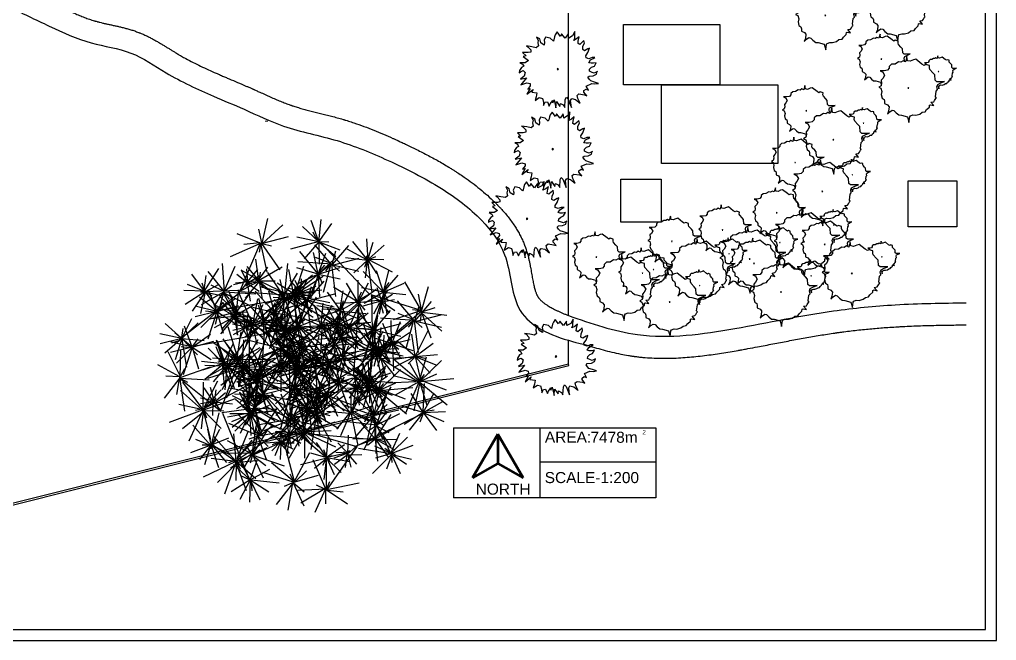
# Model space of a CAD drawing. Header units: millimetres. Extents: x 2699056 to 8562313, y 3604254 to 5198898.
# Drawn here: x 7670684 to 7759145, y 4928920 to 4985187 of the extents above; entities that cross this region are included whole.
import ezdxf

# ---------------------------------------------------------------- set-up
doc = ezdxf.new("R2010")
doc.units = ezdxf.units.MM
doc.header["$LTSCALE"] = 10
doc.header["$MEASUREMENT"] = 0
doc.linetypes.add('BANKLINE1', pattern=[5.5, 4, -1.5])
doc.layers.add('zelen', color=69, linetype='Continuous')
doc.styles.get("Standard").update_dxf_attribs({"font": 'arial.ttf'})

# ---------------------------------------------------------------- blocks, each defined once
blk = doc.blocks.new('*U16')
for points in [[(0, 1540.256), (-77.4954, 1428.4452), (-106.5784, 1341.501), (-135.636, 1217.295), (-155.0162, 1167.6126), (-280.9748, 1291.8186), (-474.7514, 1329.0804), (-532.892, 1204.8744), (-513.5118, 1105.5096), (-523.1892, 1006.1194), (-658.8506, 1093.089), (-707.2884, 1254.5568), (-842.9244, 1329.0804), (-775.1064, 1204.8744), (-794.4866, 1093.089), (-765.429, 968.8576), (-852.6272, 894.334), (-1036.701, 931.5958), (-1249.8832, 968.8576), (-1191.7426, 931.5958), (-1075.4614, 807.3898), (-1075.4614, 720.4456), (-1182.0398, 695.6044), (-1414.5768, 695.6044), (-1269.238, 558.9524), (-1385.5192, 534.1112), (-1172.3624, 372.6434), (-1307.9984, 285.6992), (-1521.1552, 285.6992), (-1414.5768, 223.5962), (-1366.139, 136.652), (-1453.3372, 86.9442), (-1540.5354, -37.2618), (-1550.2382, -124.206), (-1501.775, -86.9442), (-1385.5192, -37.2618), (-1307.9984, -111.7854), (-1346.7588, -260.8326), (-1501.775, -385.064), (-1249.8832, -335.3816), (-1482.3948, -621.0554), (-1230.503, -534.1112), (-1104.5444, -571.373), (-1094.8416, -658.3172), (-1201.42, -794.9692), (-1094.8416, -770.128), (-1230.503, -1006.1194), (-978.5858, -807.3898), (-1036.701, -919.1752), (-823.5442, -944.0164), (-852.6272, -1105.4842), (-901.065, -1254.5568), (-726.6686, -1142.746), (-600.71, -1180.0078), (-561.9496, -1316.6598), (-552.2722, -1465.707), (-484.4542, -1329.0804), (-397.2306, -1316.6598), (-319.7352, -1490.5482), (-280.9748, -1391.1834), (-174.3964, -1254.5568), (-174.3964, -1353.9216), (-125.9586, -1229.7156), (-48.4378, -1565.0718), (-29.0576, -1304.2392), (116.2812, -1502.9688), (135.6614, -1378.7628), (251.9172, -1440.8658), (310.0578, -1540.2306), (329.438, -1217.295), (377.8758, -1130.3254), (445.6938, -1204.8744), (494.157, -1341.501), (581.3552, -1540.2306), (552.2722, -1254.5568), (600.71, -1180.0078), (755.7516, -1217.295), (891.3876, -1329.0804), (939.8254, -1366.3422), (842.9498, -1180.0078), (813.8668, -1055.8018), (891.3876, -993.6988), (1114.2472, -1030.9606), (1211.1228, -1068.2224), (1094.867, -919.1752), (1094.867, -857.0722), (1182.0652, -794.9692), (1278.9408, -832.231), (1191.7426, -670.7378), (1414.6022, -571.373), (1540.5608, -583.7936), (1685.8996, -558.9524), (1521.1806, -509.27), (1375.8418, -459.5876), (1317.7012, -397.4846), (1259.5606, -310.515), (1308.0238, -260.8326), (1472.7174, -248.412), (1608.3788, -186.309), (1637.4364, -74.5236)], [(1647.1392, -74.5236), (1511.4778, -136.6266), (1433.9824, -111.7854), (1317.7012, -62.103), (1327.404, 24.8412), (1404.8994, 99.3648), (1521.1806, 149.0726), (1598.676, 285.6992), (1482.4202, 260.858), (1385.5192, 260.858), (1298.321, 285.6992), (1366.139, 397.4846), (1472.7174, 459.5876), (1540.5608, 496.8494), (1424.2796, 496.8494), (1298.321, 447.167), (1182.0652, 484.4288), (1172.3624, 571.3984), (1259.5606, 695.6044), (1327.404, 881.9134), (1259.5606, 857.0722), (1123.9246, 770.128), (1046.4038, 819.8104), (1056.1066, 956.437), (1114.2472, 1080.6684), (1094.867, 1192.4538), (1017.3462, 1117.9302), (920.4452, 1030.9606), (852.6272, 1068.2478), (862.33, 1167.6126), (901.0904, 1341.501), (794.512, 1254.5568), (678.2308, 1192.4538), (716.9912, 1291.8186), (726.6686, 1552.6766), (629.793, 1378.7628), (474.7768, 1291.8186), (455.3966, 1465.7324), (329.438, 1291.8186), (184.0992, 1465.7324), (135.6614, 1353.9216), (0, 1540.256)]]:
    blk.add_lwpolyline(points)
blk.add_lwpolyline([(9.7028, 49.6824), (0, 0), (48.4378, 12.4206), (58.1406, 37.2618)], close=True)
blk = doc.blocks.new('*U17')
for points in [[(0, 1540.256), (-77.4954, 1428.4452), (-106.5784, 1341.501), (-135.636, 1217.295), (-155.0162, 1167.6126), (-280.9748, 1291.8186), (-474.7514, 1329.0804), (-532.892, 1204.8744), (-513.5118, 1105.5096), (-523.1892, 1006.1194), (-658.8506, 1093.089), (-707.2884, 1254.5568), (-842.9244, 1329.0804), (-775.1064, 1204.8744), (-794.4866, 1093.089), (-765.429, 968.8576), (-852.6272, 894.334), (-1036.701, 931.5958), (-1249.8832, 968.8576), (-1191.7426, 931.5958), (-1075.4614, 807.3898), (-1075.4614, 720.4456), (-1182.0398, 695.6044), (-1414.5768, 695.6044), (-1269.238, 558.9524), (-1385.5192, 534.1112), (-1172.3624, 372.6434), (-1307.9984, 285.6992), (-1521.1552, 285.6992), (-1414.5768, 223.5962), (-1366.139, 136.652), (-1453.3372, 86.9442), (-1540.5354, -37.2618), (-1550.2382, -124.206), (-1501.775, -86.9442), (-1385.5192, -37.2618), (-1307.9984, -111.7854), (-1346.7588, -260.8326), (-1501.775, -385.064), (-1249.8832, -335.3816), (-1482.3948, -621.0554), (-1230.503, -534.1112), (-1104.5444, -571.373), (-1094.8416, -658.3172), (-1201.42, -794.9692), (-1094.8416, -770.128), (-1230.503, -1006.1194), (-978.5858, -807.3898), (-1036.701, -919.1752), (-823.5442, -944.0164), (-852.6272, -1105.4842), (-901.065, -1254.5568), (-726.6686, -1142.746), (-600.71, -1180.0078), (-561.9496, -1316.6598), (-552.2722, -1465.707), (-484.4542, -1329.0804), (-397.2306, -1316.6598), (-319.7352, -1490.5482), (-280.9748, -1391.1834), (-174.3964, -1254.5568), (-174.3964, -1353.9216), (-125.9586, -1229.7156), (-48.4378, -1565.0718), (-29.0576, -1304.2392), (116.2812, -1502.9688), (135.6614, -1378.7628), (251.9172, -1440.8658), (310.0578, -1540.2306), (329.438, -1217.295), (377.8758, -1130.3254), (445.6938, -1204.8744), (494.157, -1341.501), (581.3552, -1540.2306), (552.2722, -1254.5568), (600.71, -1180.0078), (755.7516, -1217.295), (891.3876, -1329.0804), (939.8254, -1366.3422), (842.9498, -1180.0078), (813.8668, -1055.8018), (891.3876, -993.6988), (1114.2472, -1030.9606), (1211.1228, -1068.2224), (1094.867, -919.1752), (1094.867, -857.0722), (1182.0652, -794.9692), (1278.9408, -832.231), (1191.7426, -670.7378), (1414.6022, -571.373), (1540.5608, -583.7936), (1685.8996, -558.9524), (1521.1806, -509.27), (1375.8418, -459.5876), (1317.7012, -397.4846), (1259.5606, -310.515), (1308.0238, -260.8326), (1472.7174, -248.412), (1608.3788, -186.309), (1637.4364, -74.5236)], [(1647.1392, -74.5236), (1511.4778, -136.6266), (1433.9824, -111.7854), (1317.7012, -62.103), (1327.404, 24.8412), (1404.8994, 99.3648), (1521.1806, 149.0726), (1598.676, 285.6992), (1482.4202, 260.858), (1385.5192, 260.858), (1298.321, 285.6992), (1366.139, 397.4846), (1472.7174, 459.5876), (1540.5608, 496.8494), (1424.2796, 496.8494), (1298.321, 447.167), (1182.0652, 484.4288), (1172.3624, 571.3984), (1259.5606, 695.6044), (1327.404, 881.9134), (1259.5606, 857.0722), (1123.9246, 770.128), (1046.4038, 819.8104), (1056.1066, 956.437), (1114.2472, 1080.6684), (1094.867, 1192.4538), (1017.3462, 1117.9302), (920.4452, 1030.9606), (852.6272, 1068.2478), (862.33, 1167.6126), (901.0904, 1341.501), (794.512, 1254.5568), (678.2308, 1192.4538), (716.9912, 1291.8186), (726.6686, 1552.6766), (629.793, 1378.7628), (474.7768, 1291.8186), (455.3966, 1465.7324), (329.438, 1291.8186), (184.0992, 1465.7324), (135.6614, 1353.9216), (0, 1540.256)]]:
    blk.add_lwpolyline(points)
blk.add_lwpolyline([(9.7028, 49.6824), (0, 0), (48.4378, 12.4206), (58.1406, 37.2618)], close=True)
blk = doc.blocks.new('*U23')
for points in [[(0, 1540.256), (-77.4954, 1428.4452), (-106.5784, 1341.501), (-135.636, 1217.295), (-155.0162, 1167.6126), (-280.9748, 1291.8186), (-474.7514, 1329.0804), (-532.892, 1204.8744), (-513.5118, 1105.5096), (-523.1892, 1006.1194), (-658.8506, 1093.089), (-707.2884, 1254.5568), (-842.9244, 1329.0804), (-775.1064, 1204.8744), (-794.4866, 1093.089), (-765.429, 968.8576), (-852.6272, 894.334), (-1036.701, 931.5958), (-1249.8832, 968.8576), (-1191.7426, 931.5958), (-1075.4614, 807.3898), (-1075.4614, 720.4456), (-1182.0398, 695.6044), (-1414.5768, 695.6044), (-1269.238, 558.9524), (-1385.5192, 534.1112), (-1172.3624, 372.6434), (-1307.9984, 285.6992), (-1521.1552, 285.6992), (-1414.5768, 223.5962), (-1366.139, 136.652), (-1453.3372, 86.9442), (-1540.5354, -37.2618), (-1550.2382, -124.206), (-1501.775, -86.9442), (-1385.5192, -37.2618), (-1307.9984, -111.7854), (-1346.7588, -260.8326), (-1501.775, -385.064), (-1249.8832, -335.3816), (-1482.3948, -621.0554), (-1230.503, -534.1112), (-1104.5444, -571.373), (-1094.8416, -658.3172), (-1201.42, -794.9692), (-1094.8416, -770.128), (-1230.503, -1006.1194), (-978.5858, -807.3898), (-1036.701, -919.1752), (-823.5442, -944.0164), (-852.6272, -1105.4842), (-901.065, -1254.5568), (-726.6686, -1142.746), (-600.71, -1180.0078), (-561.9496, -1316.6598), (-552.2722, -1465.707), (-484.4542, -1329.0804), (-397.2306, -1316.6598), (-319.7352, -1490.5482), (-280.9748, -1391.1834), (-174.3964, -1254.5568), (-174.3964, -1353.9216), (-125.9586, -1229.7156), (-48.4378, -1565.0718), (-29.0576, -1304.2392), (116.2812, -1502.9688), (135.6614, -1378.7628), (251.9172, -1440.8658), (310.0578, -1540.2306), (329.438, -1217.295), (377.8758, -1130.3254), (445.6938, -1204.8744), (494.157, -1341.501), (581.3552, -1540.2306), (552.2722, -1254.5568), (600.71, -1180.0078), (755.7516, -1217.295), (891.3876, -1329.0804), (939.8254, -1366.3422), (842.9498, -1180.0078), (813.8668, -1055.8018), (891.3876, -993.6988), (1114.2472, -1030.9606), (1211.1228, -1068.2224), (1094.867, -919.1752), (1094.867, -857.0722), (1182.0652, -794.9692), (1278.9408, -832.231), (1191.7426, -670.7378), (1414.6022, -571.373), (1540.5608, -583.7936), (1685.8996, -558.9524), (1521.1806, -509.27), (1375.8418, -459.5876), (1317.7012, -397.4846), (1259.5606, -310.515), (1308.0238, -260.8326), (1472.7174, -248.412), (1608.3788, -186.309), (1637.4364, -74.5236)], [(1647.1392, -74.5236), (1511.4778, -136.6266), (1433.9824, -111.7854), (1317.7012, -62.103), (1327.404, 24.8412), (1404.8994, 99.3648), (1521.1806, 149.0726), (1598.676, 285.6992), (1482.4202, 260.858), (1385.5192, 260.858), (1298.321, 285.6992), (1366.139, 397.4846), (1472.7174, 459.5876), (1540.5608, 496.8494), (1424.2796, 496.8494), (1298.321, 447.167), (1182.0652, 484.4288), (1172.3624, 571.3984), (1259.5606, 695.6044), (1327.404, 881.9134), (1259.5606, 857.0722), (1123.9246, 770.128), (1046.4038, 819.8104), (1056.1066, 956.437), (1114.2472, 1080.6684), (1094.867, 1192.4538), (1017.3462, 1117.9302), (920.4452, 1030.9606), (852.6272, 1068.2478), (862.33, 1167.6126), (901.0904, 1341.501), (794.512, 1254.5568), (678.2308, 1192.4538), (716.9912, 1291.8186), (726.6686, 1552.6766), (629.793, 1378.7628), (474.7768, 1291.8186), (455.3966, 1465.7324), (329.438, 1291.8186), (184.0992, 1465.7324), (135.6614, 1353.9216), (0, 1540.256)]]:
    blk.add_lwpolyline(points)
blk.add_lwpolyline([(9.7028, 49.6824), (0, 0), (48.4378, 12.4206), (58.1406, 37.2618)], close=True)
blk = doc.blocks.new('*U25')
for points in [[(0, 1540.256), (-77.4954, 1428.4452), (-106.5784, 1341.501), (-135.636, 1217.295), (-155.0162, 1167.6126), (-280.9748, 1291.8186), (-474.7514, 1329.0804), (-532.892, 1204.8744), (-513.5118, 1105.5096), (-523.1892, 1006.1194), (-658.8506, 1093.089), (-707.2884, 1254.5568), (-842.9244, 1329.0804), (-775.1064, 1204.8744), (-794.4866, 1093.089), (-765.429, 968.8576), (-852.6272, 894.334), (-1036.701, 931.5958), (-1249.8832, 968.8576), (-1191.7426, 931.5958), (-1075.4614, 807.3898), (-1075.4614, 720.4456), (-1182.0398, 695.6044), (-1414.5768, 695.6044), (-1269.238, 558.9524), (-1385.5192, 534.1112), (-1172.3624, 372.6434), (-1307.9984, 285.6992), (-1521.1552, 285.6992), (-1414.5768, 223.5962), (-1366.139, 136.652), (-1453.3372, 86.9442), (-1540.5354, -37.2618), (-1550.2382, -124.206), (-1501.775, -86.9442), (-1385.5192, -37.2618), (-1307.9984, -111.7854), (-1346.7588, -260.8326), (-1501.775, -385.064), (-1249.8832, -335.3816), (-1482.3948, -621.0554), (-1230.503, -534.1112), (-1104.5444, -571.373), (-1094.8416, -658.3172), (-1201.42, -794.9692), (-1094.8416, -770.128), (-1230.503, -1006.1194), (-978.5858, -807.3898), (-1036.701, -919.1752), (-823.5442, -944.0164), (-852.6272, -1105.4842), (-901.065, -1254.5568), (-726.6686, -1142.746), (-600.71, -1180.0078), (-561.9496, -1316.6598), (-552.2722, -1465.707), (-484.4542, -1329.0804), (-397.2306, -1316.6598), (-319.7352, -1490.5482), (-280.9748, -1391.1834), (-174.3964, -1254.5568), (-174.3964, -1353.9216), (-125.9586, -1229.7156), (-48.4378, -1565.0718), (-29.0576, -1304.2392), (116.2812, -1502.9688), (135.6614, -1378.7628), (251.9172, -1440.8658), (310.0578, -1540.2306), (329.438, -1217.295), (377.8758, -1130.3254), (445.6938, -1204.8744), (494.157, -1341.501), (581.3552, -1540.2306), (552.2722, -1254.5568), (600.71, -1180.0078), (755.7516, -1217.295), (891.3876, -1329.0804), (939.8254, -1366.3422), (842.9498, -1180.0078), (813.8668, -1055.8018), (891.3876, -993.6988), (1114.2472, -1030.9606), (1211.1228, -1068.2224), (1094.867, -919.1752), (1094.867, -857.0722), (1182.0652, -794.9692), (1278.9408, -832.231), (1191.7426, -670.7378), (1414.6022, -571.373), (1540.5608, -583.7936), (1685.8996, -558.9524), (1521.1806, -509.27), (1375.8418, -459.5876), (1317.7012, -397.4846), (1259.5606, -310.515), (1308.0238, -260.8326), (1472.7174, -248.412), (1608.3788, -186.309), (1637.4364, -74.5236)], [(1647.1392, -74.5236), (1511.4778, -136.6266), (1433.9824, -111.7854), (1317.7012, -62.103), (1327.404, 24.8412), (1404.8994, 99.3648), (1521.1806, 149.0726), (1598.676, 285.6992), (1482.4202, 260.858), (1385.5192, 260.858), (1298.321, 285.6992), (1366.139, 397.4846), (1472.7174, 459.5876), (1540.5608, 496.8494), (1424.2796, 496.8494), (1298.321, 447.167), (1182.0652, 484.4288), (1172.3624, 571.3984), (1259.5606, 695.6044), (1327.404, 881.9134), (1259.5606, 857.0722), (1123.9246, 770.128), (1046.4038, 819.8104), (1056.1066, 956.437), (1114.2472, 1080.6684), (1094.867, 1192.4538), (1017.3462, 1117.9302), (920.4452, 1030.9606), (852.6272, 1068.2478), (862.33, 1167.6126), (901.0904, 1341.501), (794.512, 1254.5568), (678.2308, 1192.4538), (716.9912, 1291.8186), (726.6686, 1552.6766), (629.793, 1378.7628), (474.7768, 1291.8186), (455.3966, 1465.7324), (329.438, 1291.8186), (184.0992, 1465.7324), (135.6614, 1353.9216), (0, 1540.256)]]:
    blk.add_lwpolyline(points)
blk.add_lwpolyline([(9.7028, 49.6824), (0, 0), (48.4378, 12.4206), (58.1406, 37.2618)], close=True)
blk = doc.blocks.new('z_96')
at = {"color": 86, "linetype": 'Continuous'}
for p, q in [((-279.8, 149.9), (-254.2, 304.5)), ((-277.5, 143.8), (-209, 319.2)), ((-2.3, 183.5), (-55.4, 292.1)), ((0.6, 181.7), (29.5, 299.6)), ((5.7, 184.9), (91.8, 284.8)), ((-282.5, 143.4), (-440.4, 263.7)), ((-279.3, 139.9), (-326.8, 270.9)), ((-276.5, 141.1), (-146.8, 221.3)), ((-9.6, 182.8), (-129.6, 222.9)), ((1.7, 182.4), (-92.5, 262.1)), ((3.6, 188.7), (58.7, 265.3)), ((395.6, 94.6), (438.6, 246.5)), ((-292.1, 134.2), (-430.8, 180.4)), ((-280.1, 150.3), (-304, 174)), ((-5.7, 186.4), (-99.8, 114.3)), ((-4.6, 181.6), (-86.6, 72.3)), ((-0.6, 184.6), (125.7, 194.4)), ((1.5, 182.8), (69.9, 77.5)), ((9.8, 182.3), (88, 114.6)), ((393.4, 89.6), (354, 209.2)), ((393.4, 89.6), (479.1, 181.8)), ((-283.2, 138.5), (-471.2, 114.9)), ((-279.1, 142.3), (-397.9, 16.9)), ((-285.6, 136.6), (-375, 92.2)), ((-277.6, 139.7), (-313.4, -1.1)), ((-279.1, 135.4), (-307.4, 99.5)), ((-278.4, 130.6), (-221.9, 40)), ((-277.5, 137.2), (-129.1, 19.3)), ((-263.2, 140.3), (-131, 113.5)), ((-260.4, 142.3), (-97.9, 156.1)), ((393.4, 89.6), (284.7, 153.1)), ((393.4, 89.6), (514.5, 123.6)), ((-71.7, -35.5), (-42.1, 65.4)), ((393.4, 89.6), (273.9, 50.1)), ((393.4, 89.6), (293.9, 12.5)), ((391.3, 83.5), (363.2, 41.9)), ((393.4, 89.6), (493.5, 13.4)), ((393.4, 89.6), (516.7, 64.5)), ((393.4, 89.6), (442.6, -26.2)), ((409.2, 93.4), (456.4, 89)), ((-74.7, -24.6), (-111.9, 37.5)), ((164.1, -89.9), (142.7, 11.7)), ((163.4, -89), (238.9, 7.6)), ((-237.5, -199.4), (-267, -22)), ((-234, -202.3), (-196.3, -40.6)), ((-75, -39.2), (-157.1, -75.4)), ((-74, -33), (-152.4, -40.5)), ((-65.2, -32.9), (-135.5, -11.4)), ((-76.2, -35.8), (-103.5, -105.8)), ((-80, -28.7), (-89.9, -20)), ((-72.5, -35.1), (-71.9, -112)), ((-70.4, -41.1), (3.7, -57.1)), ((-69.9, -39.6), (-38.4, -102.6)), ((-68.1, -28.4), (-55.8, -19.3)), ((159.3, -86.3), (85.5, -28.7)), ((167, -88.4), (276, -24.7)), ((167.1, -94.6), (37.3, -175)), ((161.1, -92.4), (74, -95.2)), ((163.6, -101.8), (119, -170.9)), ((163.4, -86.5), (137.7, -55.7)), ((164.5, -93.4), (157.3, -141.4)), ((160.4, -93), (267.6, -148.2)), ((164.2, -92.2), (234.3, -170.2)), ((165.3, -92), (295.7, -74)), ((166.9, -90.5), (187.1, -100.1)), ((167, -104.1), (188, -212.9)), ((168.3, -88.4), (194, -71.5)), ((-246.4, -194), (-283.1, -163.8)), ((-231, -196), (-205.2, -161.9)), ((-237.4, -199.3), (-392.1, -169)), ((-242.3, -196.3), (-391.5, -241.3)), ((-242.2, -199.4), (-329.5, -310.3)), ((-241, -201.7), (-259.1, -277.3)), ((-242.2, -201.7), (-47.9, -207.3)), ((-236.2, -200.9), (-139.2, -306.8)), ((-230.8, -205.8), (-146.5, -236))]:
    blk.add_line(p, q, dxfattribs=at)
at = {"color": 251, "linetype": 'Continuous'}
for p, q in [((-4.6, -3.2), (0.8, 176.4)), ((-17.8, -5.6), (-274.7, 141.8)), ((0, 0), (389.1, 84.4)), ((-10.4, -6), (-235.7, -205.3)), ((-16, -6.1), (-74.7, -37.4)), ((-5, -18.9), (163.8, -91.6))]:
    blk.add_line(p, q, dxfattribs=at)
blk = doc.blocks.new('сосна 1')
for p, rotation in [((317.7, 388.3), 121.1570021628385), ((-412.6, 386.5), 205.4822314301707), ((-117.1, 122.3), 55.05972244949476), ((-136.5, 361.1), 177.7388340989747), ((-351.5, 121.7), 257.3134436407499), ((285.8, 9.1), 60.73020616460848), ((-143.1, -5.5), 121.1570021628385), ((-343.1, -101.5), 57.88453704712605), ((234.4, -65.1), 73.86762904044271), ((-274, 161.3), 177.7388340989747), ((173.8, 17), 349.7944254651076), ((326.9, 45.9), 177.7388340989747), ((98.1, -4.6), 177.7388340989747), ((-502.4, -282.3), 279.7984529833926), ((-175.3, -367), 63.19571700542104), ((-48.9, -393.6), 342.5348703671633), ((260.9, -458.6), 13.7229345296671)]:
    blk.add_blockref('z_96', p, dxfattribs=dict(rotation=rotation))
blk = doc.blocks.new('Clump of Trees or Bushes - plan')
for points in [[(-10.993, 56.487), (-9.228, 58.426), (-10.144, 63.512), (-8.923, 67.033), (-3.43, 69.772), (2.673, 72.119), (-2.82, 71.728), (-10.449, 71.728), (-13.195, 74.075), (-13.806, 83.073), (-16.857, 86.594), (-22.045, 92.071), (-22.961, 94.81), (-22.656, 98.722), (-28.759, 100.678), (-31.811, 99.113), (-35.472, 101.461), (-45.543, 109.676), (-49.815, 108.503), (-55.308, 106.155), (-59.58, 106.938), (-60.801, 113.98), (-63.242, 104.982), (-67.209, 106.938), (-70.872, 104.59), (-74.839, 104.982), (-80.637, 101.461), (-86.435, 101.069), (-90.402, 97.548), (-90.402, 94.419), (-93.454, 90.898), (-98.947, 90.115), (-105.66, 90.115), (-101.083, 87.768), (-98.031, 82.682), (-100.778, 77.596), (-103.829, 74.466), (-103.219, 69.772), (-104.134, 65.077), (-108.102, 62.73), (-104.439, 60.774), (-102.609, 55.297), (-103.829, 50.211), (-102.303, 44.342), (-98.947, 41.995), (-98.031, 38.865), (-98.031, 34.953), (-93.148, 32.606), (-90.707, 29.476), (-91.317, 22.434), (-93.454, 17.348), (-89.487, 21.26), (-85.519, 23.999), (-82.468, 23.216), (-78.806, 19.304), (-74.228, 15.783), (-69.956, 15.392), (-59.886, 12.653), (-58.254, 7.074)], [(59.448, 5.262), (60.936, 4.858), (62.652, -1.011), (63.415, 4.858), (64.178, 5.836), (66.848, 6.814), (69.709, 6.569), (73.905, 7.792), (76.385, 9.748), (79.627, 10.237), (81.153, 12.438), (84.014, 15.127), (84.205, 17.084), (85.158, 17.573), (88.591, 16.839), (85.73, 20.262), (88.591, 20.751), (89.545, 21.974), (90.689, 24.174), (91.452, 24.663), (90.499, 25.886), (91.261, 31.999), (92.596, 33.466), (92.024, 36.645), (92.787, 38.845), (96.22, 40.557), (100.035, 42.024), (96.602, 41.779), (91.834, 41.779), (90.117, 43.246), (89.736, 48.871), (87.828, 51.071), (84.586, 54.494), (84.014, 56.206), (84.205, 58.651), (80.39, 59.873), (78.483, 58.895), (76.194, 60.362), (69.9, 65.497), (67.23, 64.764), (63.797, 63.297), (61.126, 63.786), (60.364, 68.187), (58.838, 62.563), (56.358, 63.786), (54.07, 62.319), (51.59, 62.563), (47.966, 60.362), (44.343, 60.118), (41.863, 57.917), (41.863, 55.961), (39.956, 53.761), (36.523, 53.272), (32.327, 53.272), (35.187, 51.805), (36.641, 49.381)]]:
    blk.add_lwpolyline(points)
for points in [[(-4.577, 66.508), (-7.629, 55.261), (-12.588, 57.706), (-17.166, 54.772), (-22.125, 55.261), (-29.372, 50.86), (-36.62, 50.371), (-41.579, 45.969), (-41.579, 42.057), (-45.393, 37.656), (-52.259, 36.678), (-60.651, 36.678), (-54.93, 33.743), (-51.115, 27.386), (-54.548, 21.029), (-58.363, 17.116), (-57.6, 11.248), (-58.744, 5.38), (-63.703, 2.446), (-59.126, 0), (-56.837, -6.846), (-58.363, -13.203), (-56.455, -20.539), (-52.259, -23.473), (-51.115, -27.385), (-51.115, -32.275), (-45.012, -35.21), (-41.96, -39.122), (-42.723, -47.924), (-45.393, -54.282), (-40.434, -49.391), (-35.475, -45.968), (-31.661, -46.946), (-27.083, -51.837), (-21.362, -56.238), (-16.021, -56.727), (-3.433, -60.15), (0, -71.887), (1.526, -60.15), (3.052, -58.194), (8.392, -56.238), (14.114, -56.727), (22.506, -54.282), (27.465, -50.369), (33.949, -49.391), (37.001, -44.99), (42.723, -39.611), (43.104, -35.699), (45.012, -34.721), (51.878, -36.188), (46.156, -29.341), (51.878, -28.363), (53.785, -25.918), (56.074, -21.517), (57.6, -20.539), (55.692, -18.094), (57.218, -5.868), (59.888, -2.934), (58.744, 3.424), (60.27, 7.825), (67.136, 11.248), (74.765, 14.182), (67.899, 13.693), (58.363, 13.693), (54.93, 16.627), (54.167, 27.875), (50.352, 32.276), (43.867, 39.123), (42.723, 42.546), (43.104, 47.436), (35.475, 49.882), (31.661, 47.925), (27.083, 50.86), (14.495, 61.129), (9.155, 59.662), (2.289, 56.728), (-3.052, 57.706)], [(-58.055, 61.947), (-58.97, 60.774), (-57.139, 60.774)], [(62.08, 35.667), (61.508, 34.933), (62.652, 34.933)], [(-1.144, 1.468), (-2.289, 0), (0, 0)]]:
    blk.add_lwpolyline(points, close=True)

msp = doc.modelspace()

# ---------------------------------------------------------------- linework, layer by layer
for p, q in [((7759145, 4928920), (7759145, 5051880)), ((7758145, 4929920), (7758145, 5050901)), ((7720389, 4958364), (7720389, 4998122)), ((7720389, 4953994), (7720389, 4956121)), ((7636281, 4932891), (7720389, 4953994)), ((7636317, 4932745), (7720425, 4953848)), ((7720425, 4953848), (7720389, 4953994)), ((7709983, 4948191), (7709983, 4941835)), ((7709983, 4948191), (7728313, 4948191)), ((7717819, 4941835), (7717819, 4948191)), ((7728313, 4948191), (7728313, 4941835)), ((7717819, 4945110), (7728313, 4945110)), ((7728313, 4941835), (7709983, 4941835)), ((7595074, 4929920), (7734452, 4929920)), ((7734452, 4929920), (7758145, 4929920)), ((7595074, 4928920), (7734452, 4928920)), ((7734452, 4928920), (7759145, 4928920))]:
    msp.add_line(p, q)
at = {"lineweight": 53}
for p, q in [((7711711, 4943645), (7714004, 4947617)), ((7714004, 4947617), (7716297, 4943645)), ((7714004, 4947617), (7714004, 4944942)), ((7714004, 4944942), (7711711, 4943645)), ((7714004, 4944942), (7716297, 4943645))]:
    msp.add_line(p, q, dxfattribs=at)
for points in [[(7725386, 4984728), (7734081, 4984728), (7734081, 4979264), (7725386, 4979264)], [(7728822, 4979264), (7739341, 4979264), (7739341, 4972151), (7728822, 4972151)], [(7725126, 4970717), (7728771, 4970717), (7728771, 4966829), (7725126, 4966829)], [(7751141, 4970573), (7755569, 4970573), (7755569, 4966402), (7751141, 4966402)]]:
    msp.add_lwpolyline(points, close=True)
at = {"color": 252, "lineweight": 18, "true_color": 0x939598}
msp.add_polyline3d([(7692934, 4975978, 403333272), (7693176, 4975978, 403333272), (7693176, 4975978, 403333272), (7693176, 4975978, 403333272), (7693176, 4975978, 403333272), (7693176, 4975978, 403333272), (7693176, 4975978, 403333272), (7693176, 4975978, 403333272), (7692934, 4975978, 403333272)], dxfattribs=at)
for points, knots in [([(7642873, 5011519), (7643293, 5010779), (7643309, 5010722), (7643355, 5010551), (7643386, 5010437), (7643460, 5010156), (7643504, 5009990), (7643591, 5009652), (7643634, 5009481), (7643718, 5009135), (7643759, 5008959), (7643800, 5008772), (7643802, 5008763), (7643805, 5008750), (7643806, 5008746), (7643809, 5008733), (7643811, 5008724), (7643817, 5008698), (7643820, 5008681), (7643832, 5008629), (7643839, 5008596), (7643858, 5008507), (7643869, 5008454), (7643891, 5008351), (7643902, 5008301), (7643924, 5008205), (7643934, 5008159), (7643955, 5008071), (7643965, 5008029), (7643985, 5007949), (7643996, 5007910), (7644016, 5007838), (7644026, 5007804), (7644046, 5007740), (7644056, 5007710), (7644076, 5007654), (7644085, 5007627), (7644097, 5007598), (7644099, 5007592), (7644102, 5007586), (7644103, 5007584), (7644104, 5007581), (7644104, 5007580), (7644106, 5007576), (7644107, 5007573), (7644111, 5007565), (7644113, 5007559), (7644121, 5007542), (7644126, 5007530), (7644141, 5007496), (7644153, 5007473), (7644181, 5007417), (7644200, 5007383), (7644239, 5007316), (7644259, 5007283), (7644303, 5007217), (7644327, 5007184), (7644375, 5007119), (7644401, 5007086), (7644453, 5007023), (7644480, 5006992), (7644536, 5006932), (7644565, 5006902), (7644601, 5006867), (7644608, 5006861), (7644616, 5006853), (7644618, 5006851), (7644622, 5006847), (7644624, 5006846), (7644630, 5006840), (7644634, 5006837), (7644645, 5006826), (7644653, 5006819), (7644677, 5006797), (7644693, 5006783), (7644738, 5006745), (7644766, 5006722), (7644826, 5006674), (7644858, 5006650), (7644923, 5006601), (7644958, 5006576), (7645030, 5006525), (7645067, 5006500), (7645145, 5006448), (7645185, 5006422), (7645268, 5006368), (7645312, 5006341), (7645401, 5006286), (7645446, 5006258), (7645541, 5006202), (7645589, 5006173), (7645689, 5006114), (7645739, 5006084), (7645817, 5006038), (7645842, 5006023), (7645890, 5005995), (7645912, 5005983), (7645940, 5005966), (7645945, 5005963), (7645956, 5005957), (7645961, 5005953), (7645978, 5005944), (7645989, 5005937), (7646022, 5005918), (7646044, 5005905), (7646110, 5005866), (7646153, 5005840), (7646286, 5005761), (7646374, 5005709), (7646627, 5005556), (7646793, 5005454), (7647125, 5005247), (7647291, 5005141), (7647496, 5005007), (7647534, 5004981), (7647650, 5004905), (7647727, 5004853), (7647824, 5004787), (7647845, 5004773), (7647879, 5004749), (7647893, 5004740), (7647919, 5004721), (7647933, 5004712), (7647973, 5004684), (7648000, 5004666), (7648080, 5004610), (7648133, 5004572), (7648292, 5004459), (7648397, 5004383), (7648710, 5004152), (7648915, 5003995), (7649319, 5003676), (7649518, 5003514), (7649910, 5003185), (7650103, 5003019), (7650348, 5002802), (7650403, 5002753), (7650487, 5002678), (7650517, 5002651), (7650559, 5002613), (7650572, 5002601), (7650599, 5002577), (7650612, 5002565), (7650651, 5002529), (7650678, 5002505), (7650756, 5002434), (7650808, 5002386), (7650962, 5002244), (7651063, 5002149), (7651263, 5001961), (7651362, 5001868), (7651558, 5001683), (7651654, 5001592), (7651846, 5001411), (7651941, 5001322), (7652129, 5001146), (7652223, 5001059), (7652409, 5000888), (7652501, 5000804), (7652616, 5000702), (7652638, 5000682), (7652674, 5000650), (7652688, 5000637), (7652714, 5000615), (7652725, 5000605), (7652743, 5000589), (7652750, 5000583), (7652763, 5000572), (7652769, 5000567), (7652780, 5000556), (7652786, 5000551), (7652803, 5000536), (7652815, 5000526), (7652850, 5000496), (7652873, 5000476), (7652943, 5000415), (7652991, 5000374), (7653133, 5000253), (7653230, 5000173), (7653465, 4999978), (7653606, 4999863), (7653891, 4999634), (7654036, 4999519), (7654330, 4999287), (7654478, 4999171), (7654778, 4998935), (7654930, 4998816), (7655235, 4998575), (7655389, 4998453), (7655699, 4998205), (7655854, 4998079), (7656039, 4997926), (7656069, 4997901), (7656108, 4997868), (7656118, 4997860), (7656136, 4997846), (7656144, 4997839), (7656160, 4997825), (7656168, 4997819), (7656192, 4997799), (7656208, 4997785), (7656256, 4997745), (7656288, 4997718), (7656383, 4997637), (7656446, 4997584), (7656646, 4997413), (7656782, 4997295), (7657049, 4997063), (7657181, 4996947), (7657442, 4996719), (7657571, 4996606), (7657827, 4996383), (7657954, 4996273), (7658206, 4996058), (7658331, 4995952), (7658580, 4995745), (7658703, 4995644), (7658950, 4995447), (7659073, 4995352), (7659216, 4995243), (7659236, 4995228), (7659277, 4995197), (7659298, 4995182), (7659359, 4995136), (7659401, 4995106), (7659526, 4995015), (7659610, 4994954), (7659847, 4994787), (7660001, 4994681), (7660316, 4994471), (7660476, 4994366), (7660801, 4994158), (7660966, 4994055), (7661301, 4993847), (7661470, 4993743), (7661813, 4993535), (7661986, 4993431), (7662335, 4993220), (7662511, 4993114), (7662741, 4992975), (7662794, 4992943), (7662882, 4992890), (7662917, 4992869), (7662968, 4992838), (7662984, 4992828), (7663015, 4992809), (7663031, 4992799), (7663079, 4992770), (7663110, 4992751), (7663205, 4992693), (7663268, 4992655), (7663456, 4992539), (7663582, 4992462), (7663956, 4992229), (7664205, 4992074), (7664813, 4991693), (7665171, 4991466), (7665884, 4991015), (7666239, 4990791), (7666638, 4990539), (7666683, 4990511), (7666773, 4990454), (7666818, 4990426), (7666953, 4990341), (7667043, 4990284), (7667313, 4990115), (7667493, 4990004), (7667983, 4989701), (7668292, 4989511), (7668911, 4989140), (7669221, 4988958), (7669840, 4988602), (7670149, 4988428), (7670488, 4988245), (7670516, 4988229), (7670569, 4988201), (7670594, 4988187), (7670645, 4988160), (7670670, 4988146), (7670746, 4988106), (7670797, 4988079), (7670949, 4987998), (7671051, 4987945), (7671359, 4987786), (7671565, 4987681), (7672059, 4987434), (7672348, 4987292), (7672930, 4987011), (7673224, 4986872), (7673568, 4986710), (7673615, 4986687), (7673758, 4986620), (7673853, 4986575), (7674006, 4986504), (7674063, 4986477), (7674150, 4986436), (7674180, 4986422), (7674220, 4986403), (7674231, 4986398), (7674252, 4986389), (7674263, 4986384), (7674294, 4986369), (7674315, 4986359), (7674378, 4986329), (7674420, 4986310), (7674546, 4986251), (7674630, 4986212), (7674872, 4986100), (7675030, 4986028), (7675343, 4985886), (7675498, 4985817), (7675806, 4985683), (7675959, 4985619), (7676262, 4985494), (7676413, 4985435), (7676712, 4985321), (7676861, 4985267), (7677156, 4985166), (7677303, 4985118), (7677477, 4985066), (7677505, 4985058), (7677589, 4985033), (7677644, 4985017), (7677705, 4985001), (7677710, 4984999), (7677720, 4984997), (7677725, 4984995), (7677741, 4984991), (7677751, 4984988), (7677782, 4984980), (7677803, 4984974), (7677866, 4984958), (7677908, 4984947), (7678038, 4984914), (7678128, 4984892), (7678311, 4984849), (7678405, 4984828), (7678596, 4984786), (7678693, 4984764), (7678892, 4984721), (7678993, 4984700), (7679198, 4984655), (7679303, 4984632), (7679515, 4984585), (7679623, 4984561), (7679841, 4984510), (7679952, 4984483), (7680176, 4984427), (7680290, 4984397), (7680520, 4984334), (7680636, 4984301), (7680871, 4984229), (7680989, 4984191), (7681229, 4984109), (7681349, 4984066), (7681477, 4984016), (7681484, 4984014), (7681497, 4984008), (7681504, 4984006), (7681524, 4983998), (7681538, 4983992), (7681578, 4983976), (7681605, 4983966), (7681684, 4983933), (7681737, 4983911), (7681900, 4983841), (7682008, 4983793), (7682221, 4983693), (7682325, 4983642), (7682530, 4983538), (7682630, 4983485), (7682828, 4983379), (7682925, 4983325), (7683115, 4983217), (7683209, 4983163), (7683394, 4983054), (7683485, 4983000), (7683663, 4982892), (7683751, 4982838), (7683925, 4982731), (7684010, 4982678), (7684179, 4982573), (7684262, 4982521), (7684426, 4982419), (7684506, 4982369), (7684666, 4982270), (7684745, 4982222), (7684842, 4982163), (7684861, 4982152), (7684894, 4982132), (7684909, 4982123), (7684935, 4982107), (7684947, 4982100), (7684965, 4982089), (7684972, 4982085), (7684987, 4982076), (7684994, 4982072), (7685010, 4982063), (7685017, 4982058), (7685041, 4982044), (7685056, 4982035), (7685102, 4982008), (7685133, 4981990), (7685226, 4981936), (7685288, 4981900), (7685475, 4981794), (7685600, 4981724), (7685947, 4981535), (7686170, 4981419), (7686621, 4981189), (7686849, 4981077), (7687311, 4980856), (7687545, 4980747), (7688017, 4980531), (7688255, 4980425), (7688593, 4980276), (7688690, 4980233), (7688854, 4980162), (7688920, 4980133), (7689043, 4980080), (7689100, 4980056), (7689213, 4980007), (7689270, 4979982), (7689442, 4979909), (7689556, 4979860), (7689920, 4979704), (7690171, 4979598), (7690676, 4979382), (7690930, 4979273), (7691231, 4979142), (7691276, 4979123), (7691410, 4979064), (7691501, 4979024), (7691636, 4978965), (7691681, 4978945), (7691754, 4978913), (7691782, 4978900), (7691823, 4978882), (7691836, 4978876), (7691862, 4978865), (7691875, 4978859), (7691914, 4978841), (7691940, 4978830), (7692018, 4978795), (7692070, 4978772), (7692224, 4978702), (7692327, 4978656), (7692592, 4978536), (7692753, 4978462), (7693073, 4978317), (7693232, 4978246), (7693546, 4978107), (7693701, 4978039), (7694010, 4977906), (7694163, 4977842), (7694466, 4977718), (7694616, 4977658), (7694915, 4977544), (7695063, 4977490), (7695220, 4977435), (7695230, 4977432), (7695247, 4977425), (7695255, 4977423), (7695270, 4977417), (7695278, 4977415), (7695301, 4977407), (7695317, 4977402), (7695364, 4977386), (7695395, 4977375), (7695489, 4977344), (7695553, 4977323), (7695760, 4977257), (7695906, 4977213), (7696203, 4977126), (7696353, 4977084), (7696659, 4977001), (7696814, 4976960), (7697127, 4976878), (7697286, 4976838), (7697608, 4976758), (7697770, 4976717), (7698099, 4976636), (7698265, 4976594), (7698600, 4976510), (7698769, 4976467), (7699110, 4976378), (7699282, 4976333), (7699628, 4976238), (7699803, 4976188), (7699999, 4976130), (7700019, 4976124), (7700060, 4976112), (7700081, 4976106), (7700143, 4976087), (7700184, 4976075), (7700306, 4976038), (7700388, 4976012), (7700632, 4975935), (7700794, 4975882), (7701261, 4975725), (7701564, 4975617), (7702164, 4975394), (7702460, 4975278), (7703048, 4975041), (7703340, 4974920), (7703917, 4974673), (7704203, 4974547), (7704569, 4974383), (7704651, 4974346), (7704779, 4974288), (7704825, 4974267), (7704887, 4974239), (7704902, 4974231), (7704934, 4974217), (7704949, 4974210), (7704997, 4974188), (7705028, 4974174), (7705122, 4974131), (7705185, 4974102), (7705373, 4974015), (7705499, 4973956), (7705875, 4973779), (7706126, 4973658), (7706732, 4973362), (7707086, 4973183), (7707793, 4972815), (7708146, 4972625), (7708847, 4972231), (7709195, 4972028), (7709639, 4971758), (7709736, 4971698), (7709869, 4971615), (7709904, 4971593), (7709982, 4971544), (7710024, 4971517), (7710109, 4971463), (7710151, 4971435), (7710279, 4971354), (7710363, 4971298), (7710616, 4971131), (7710784, 4971018), (7711192, 4970735), (7711430, 4970564), (7711902, 4970210), (7712135, 4970028), (7712597, 4969651), (7712825, 4969457), (7713274, 4969056), (7713495, 4968849), (7713755, 4968592), (7713798, 4968549), (7713872, 4968475), (7713903, 4968444), (7713947, 4968399), (7713961, 4968385), (7713988, 4968357), (7714002, 4968343), (7714043, 4968300), (7714070, 4968271), (7714152, 4968185), (7714207, 4968127), (7714372, 4967948), (7714483, 4967824), (7714701, 4967571), (7714809, 4967442), (7715021, 4967176), (7715125, 4967039), (7715329, 4966759), (7715428, 4966615), (7715603, 4966348), (7715679, 4966226), (7715827, 4965978), (7715899, 4965850), (7716038, 4965591), (7716104, 4965458), (7716232, 4965188), (7716292, 4965050), (7716361, 4964882), (7716372, 4964854), (7716405, 4964770), (7716427, 4964714), (7716457, 4964633), (7716466, 4964608), (7716478, 4964574), (7716482, 4964565), (7716489, 4964545), (7716492, 4964535), (7716499, 4964516), (7716502, 4964506), (7716513, 4964476), (7716519, 4964457), (7716539, 4964398), (7716552, 4964359), (7716590, 4964242), (7716614, 4964164), (7716659, 4964010), (7716680, 4963934), (7716721, 4963782), (7716740, 4963707), (7716784, 4963530), (7716807, 4963429), (7716852, 4963228), (7716872, 4963130), (7716912, 4962935), (7716930, 4962839), (7716966, 4962650), (7716983, 4962557), (7717015, 4962374), (7717031, 4962285), (7717062, 4962109), (7717077, 4962023), (7717107, 4961854), (7717122, 4961772), (7717151, 4961611), (7717166, 4961533), (7717195, 4961381), (7717210, 4961307), (7717241, 4961164), (7717256, 4961095), (7717287, 4960963), (7717303, 4960899), (7717336, 4960778), (7717352, 4960719), (7717382, 4960620), (7717396, 4960577), (7717424, 4960495), (7717438, 4960456), (7717466, 4960383), (7717480, 4960348), (7717508, 4960283), (7717522, 4960252), (7717548, 4960200), (7717559, 4960178), (7717573, 4960152), (7717576, 4960147), (7717585, 4960131), (7717590, 4960122), (7717597, 4960110), (7717598, 4960109), (7717599, 4960106), (7717600, 4960104), (7717603, 4960100), (7717605, 4960097), (7717610, 4960088), (7717614, 4960082), (7717625, 4960064), (7717633, 4960052), (7717655, 4960018), (7717671, 4959996), (7717704, 4959951), (7717721, 4959929), (7717758, 4959884), (7717778, 4959861), (7717819, 4959815), (7717841, 4959791), (7717887, 4959744), (7717911, 4959720), (7717962, 4959672), (7717989, 4959648), (7718045, 4959599), (7718075, 4959574), (7718136, 4959525), (7718168, 4959500), (7718235, 4959449), (7718270, 4959424), (7718342, 4959373), (7718379, 4959348), (7718456, 4959297), (7718496, 4959271), (7718596, 4959209), (7718658, 4959172), (7718787, 4959098), (7718853, 4959061), (7718991, 4958987), (7719063, 4958950), (7719210, 4958877), (7719286, 4958840), (7719441, 4958767), (7719521, 4958730), (7719684, 4958657), (7719767, 4958621), (7719937, 4958548), (7720024, 4958512), (7720200, 4958439), (7720290, 4958403), (7720383, 4958366), (7720386, 4958365), (7720389, 4958364)], [0, 0, 0, 0, 175.630603, 175.630603, 526.891808, 526.891808, 1027.010068, 1027.010068, 1527.128329, 1527.128329, 2027.246589, 2027.246589, 2052.218133, 2052.218133, 2063.981779, 2063.981779, 2088.7114, 2088.7114, 2138.17064, 2138.17064, 2237.089122, 2237.089122, 2402.545282, 2402.545282, 2568.001442, 2568.001442, 2733.457603, 2733.457603, 2898.913763, 2898.913763, 3064.369923, 3064.369923, 3229.826084, 3229.826084, 3395.282244, 3395.282244, 3560.738404, 3560.738404, 3597.279942, 3597.279942, 3607.262496, 3607.262496, 3617.24505, 3617.24505, 3637.210158, 3637.210158, 3677.140373, 3677.140373, 3757.000804, 3757.000804, 3916.721666, 3916.721666, 4144.482786, 4144.482786, 4372.243905, 4372.243905, 4600.005025, 4600.005025, 4827.766145, 4827.766145, 5055.527265, 5055.527265, 5283.288384, 5283.288384, 5335.299136, 5335.299136, 5349.669396, 5349.669396, 5364.039656, 5364.039656, 5392.780176, 5392.780176, 5450.261216, 5450.261216, 5565.223297, 5565.223297, 5748.278616, 5748.278616, 5931.333936, 5931.333936, 6114.389256, 6114.389256, 6297.444576, 6297.444576, 6480.499895, 6480.499895, 6663.555215, 6663.555215, 6846.610535, 6846.610535, 7029.665855, 7029.665855, 7212.721174, 7212.721174, 7301.443618, 7301.443618, 7376.501168, 7376.501168, 7394.955929, 7394.955929, 7413.410689, 7413.410689, 7450.320211, 7450.320211, 7524.139254, 7524.139254, 7671.777341, 7671.777341, 7967.053513, 7967.053513, 8517.33444, 8517.33444, 9067.615366, 9067.615366, 9194.691091, 9194.691091, 9448.842541, 9448.842541, 9517.471705, 9517.471705, 9561.87954, 9561.87954, 9606.287375, 9606.287375, 9695.103045, 9695.103045, 9872.734386, 9872.734386, 10227.997066, 10227.997066, 10938.522427, 10938.522427, 11649.047787, 11649.047787, 12359.573148, 12359.573148, 12565.835884, 12565.835884, 12676.46659, 12676.46659, 12726.535722, 12726.535722, 12776.604855, 12776.604855, 12876.743121, 12876.743121, 13077.019651, 13077.019651, 13477.572713, 13477.572713, 13878.125774, 13878.125774, 14278.678835, 14278.678835, 14679.231897, 14679.231897, 15079.784958, 15079.784958, 15480.33802, 15480.33802, 15577.696509, 15577.696509, 15639.180539, 15639.180539, 15688.916277, 15688.916277, 15718.718551, 15718.718551, 15743.983363, 15743.983363, 15769.248174, 15769.248174, 15819.777796, 15819.777796, 15920.837041, 15920.837041, 16122.955531, 16122.955531, 16527.192511, 16527.192511, 17099.304291, 17099.304291, 17671.41607, 17671.41607, 18243.527849, 18243.527849, 18815.639629, 18815.639629, 19387.751408, 19387.751408, 19959.863187, 19959.863187, 20068.202288, 20068.202288, 20103.90854, 20103.90854, 20133.458926, 20133.458926, 20163.009312, 20163.009312, 20222.110083, 20222.110083, 20340.311626, 20340.311626, 20576.714712, 20576.714712, 21096.341467, 21096.341467, 21615.968223, 21615.968223, 22135.594978, 22135.594978, 22655.221734, 22655.221734, 23174.848489, 23174.848489, 23694.475245, 23694.475245, 24214.102, 24214.102, 24300.135681, 24300.135681, 24386.169362, 24386.169362, 24558.236723, 24558.236723, 24902.371446, 24902.371446, 25515.262458, 25515.262458, 26128.15347, 26128.15347, 26741.044481, 26741.044481, 27353.935493, 27353.935493, 27966.826505, 27966.826505, 28579.717517, 28579.717517, 28761.224174, 28761.224174, 28882.278972, 28882.278972, 28936.499301, 28936.499301, 28990.719631, 28990.719631, 29099.16029, 29099.16029, 29316.041607, 29316.041607, 29749.804243, 29749.804243, 30617.329515, 30617.329515, 31881.277454, 31881.277454, 33145.225394, 33145.225394, 33306.453723, 33306.453723, 33467.682052, 33467.682052, 33790.13871, 33790.13871, 34435.052026, 34435.052026, 35549.415222, 35549.415222, 36663.778418, 36663.778418, 37778.141614, 37778.141614, 37879.244676, 37879.244676, 37969.756672, 37969.756672, 38060.268668, 38060.268668, 38241.29266, 38241.29266, 38603.340645, 38603.340645, 39327.436614, 39327.436614, 40320.490831, 40320.490831, 41313.545048, 41313.545048, 41472.663828, 41472.663828, 41790.901388, 41790.901388, 41980.785056, 41980.785056, 42079.88177, 42079.88177, 42114.958755, 42114.958755, 42150.035739, 42150.035739, 42220.189708, 42220.189708, 42360.497647, 42360.497647, 42641.113524, 42641.113524, 43179.586076, 43179.586076, 43718.058629, 43718.058629, 44256.531181, 44256.531181, 44795.003734, 44795.003734, 45333.476287, 45333.476287, 45871.948839, 45871.948839, 45974.555909, 45974.555909, 46179.770047, 46179.770047, 46198.678932, 46198.678932, 46217.587816, 46217.587816, 46255.405585, 46255.405585, 46331.041124, 46331.041124, 46482.3122, 46482.3122, 46790.878101, 46790.878101, 47099.444003, 47099.444003, 47408.009904, 47408.009904, 47716.575806, 47716.575806, 48025.141707, 48025.141707, 48333.707608, 48333.707608, 48642.27351, 48642.27351, 48950.839411, 48950.839411, 49259.405313, 49259.405313, 49567.971214, 49567.971214, 49876.537115, 49876.537115, 49893.707668, 49893.707668, 49910.878221, 49910.878221, 49945.219327, 49945.219327, 50013.90154, 50013.90154, 50151.265964, 50151.265964, 50442.323265, 50442.323265, 50733.380565, 50733.380565, 51024.437866, 51024.437866, 51315.495167, 51315.495167, 51606.552467, 51606.552467, 51897.609768, 51897.609768, 52188.667069, 52188.667069, 52479.724369, 52479.724369, 52770.78167, 52770.78167, 53061.838971, 53061.838971, 53352.896271, 53352.896271, 53424.052806, 53424.052806, 53479.24627, 53479.24627, 53523.731923, 53523.731923, 53549.675903, 53549.675903, 53578.861942, 53578.861942, 53608.047981, 53608.047981, 53666.420058, 53666.420058, 53783.164214, 53783.164214, 54016.652524, 54016.652524, 54483.629145, 54483.629145, 55294.251622, 55294.251622, 56104.8741, 56104.8741, 56915.496577, 56915.496577, 57726.119055, 57726.119055, 58054.080137, 58054.080137, 58275.078967, 58275.078967, 58463.858009, 58463.858009, 58652.63705, 58652.63705, 59030.195132, 59030.195132, 59848.013694, 59848.013694, 60665.832256, 60665.832256, 60809.558318, 60809.558318, 61097.010442, 61097.010442, 61240.017035, 61240.017035, 61329.047919, 61329.047919, 61370.51689, 61370.51689, 61411.985862, 61411.985862, 61494.923804, 61494.923804, 61660.79969, 61660.79969, 61992.55146, 61992.55146, 62525.695924, 62525.695924, 63058.840389, 63058.840389, 63591.984853, 63591.984853, 64125.129317, 64125.129317, 64658.273782, 64658.273782, 65191.418246, 65191.418246, 65226.465825, 65226.465825, 65254.525769, 65254.525769, 65282.585713, 65282.585713, 65338.705601, 65338.705601, 65450.945376, 65450.945376, 65675.424927, 65675.424927, 66181.672631, 66181.672631, 66687.920335, 66687.920335, 67194.168039, 67194.168039, 67700.415743, 67700.415743, 68206.663447, 68206.663447, 68712.911152, 68712.911152, 69219.158856, 69219.158856, 69725.40656, 69725.40656, 70231.654264, 70231.654264, 70290.89892, 70290.89892, 70350.143575, 70350.143575, 70468.632887, 70468.632887, 70705.611511, 70705.611511, 71179.568758, 71179.568758, 72081.328976, 72081.328976, 72983.089195, 72983.089195, 73884.849414, 73884.849414, 74786.609632, 74786.609632, 75047.696326, 75047.696326, 75195.077337, 75195.077337, 75245.302672, 75245.302672, 75295.528008, 75295.528008, 75395.978679, 75395.978679, 75596.88002, 75596.88002, 75998.682704, 75998.682704, 76802.288071, 76802.288071, 77941.322408, 77941.322408, 79080.356746, 79080.356746, 80219.391083, 80219.391083, 80539.862453, 80539.862453, 80656.977763, 80656.977763, 80797.55187, 80797.55187, 80938.125977, 80938.125977, 81219.274192, 81219.274192, 81781.570621, 81781.570621, 82587.764721, 82587.764721, 83393.95882, 83393.95882, 84200.15292, 84200.15292, 85006.347019, 85006.347019, 85167.019523, 85167.019523, 85281.922478, 85281.922478, 85333.722988, 85333.722988, 85385.523497, 85385.523497, 85489.124517, 85489.124517, 85696.326555, 85696.326555, 86120.409604, 86120.409604, 86544.492653, 86544.492653, 86968.575703, 86968.575703, 87392.658752, 87392.658752, 87735.640144, 87735.640144, 88078.621536, 88078.621536, 88421.602929, 88421.602929, 88764.584321, 88764.584321, 88832.113335, 88832.113335, 88967.171363, 88967.171363, 89025.934463, 89025.934463, 89048.236847, 89048.236847, 89071.509964, 89071.509964, 89094.783082, 89094.783082, 89141.329316, 89141.329316, 89234.421786, 89234.421786, 89420.606725, 89420.606725, 89606.791664, 89606.791664, 89792.976603, 89792.976603, 90048.971031, 90048.971031, 90304.965459, 90304.965459, 90560.959887, 90560.959887, 90816.954315, 90816.954315, 91072.948743, 91072.948743, 91328.943171, 91328.943171, 91584.937599, 91584.937599, 91840.932027, 91840.932027, 92096.926455, 92096.926455, 92352.920883, 92352.920883, 92608.915311, 92608.915311, 92864.909739, 92864.909739, 93072.730391, 93072.730391, 93280.551044, 93280.551044, 93488.371696, 93488.371696, 93696.192348, 93696.192348, 93867.230988, 93867.230988, 93910.117256, 93910.117256, 93995.889794, 93995.889794, 94009.363406, 94009.363406, 94022.837019, 94022.837019, 94049.784244, 94049.784244, 94103.678694, 94103.678694, 94211.467593, 94211.467593, 94409.066741, 94409.066741, 94606.665889, 94606.665889, 94804.265037, 94804.265037, 95001.864185, 95001.864185, 95199.463333, 95199.463333, 95397.06248, 95397.06248, 95594.661628, 95594.661628, 95792.260776, 95792.260776, 95989.859924, 95989.859924, 96187.459072, 96187.459072, 96385.05822, 96385.05822, 96669.211447, 96669.211447, 96953.364673, 96953.364673, 97237.5179, 97237.5179, 97521.671127, 97521.671127, 97805.824354, 97805.824354, 98089.977581, 98089.977581, 98374.130808, 98374.130808, 98658.284035, 98658.284035, 98666.370708, 98666.370708, 98666.370708, 98666.370708]), ([(7641347, 5010314), (7641526, 5009651), (7641839, 5008492), (7642163, 5006725), (7643234, 5005216), (7644971, 5004228), (7647063, 5002954), (7649226, 5001193), (7651719, 4998700), (7654839, 4996446), (7658040, 4993405), (7661843, 4991224), (7665683, 4988762), (7669429, 4986449), (7673344, 4984600), (7676980, 4982914), (7680860, 4982441), (7684225, 4980049), (7687697, 4978459), (7691292, 4976964), (7694888, 4975224), (7699471, 4974386), (7704237, 4972406), (7708725, 4970147), (7712447, 4967358), (7715177, 4963722), (7715193, 4958273), (7718369, 4956713), (7720389, 4956121)], [0, 0, 0, 0, 2063.823657, 3606.465728, 5340.187271, 7393.784365, 9541.594258, 12699.521451, 15723.357676, 20108.075704, 24215.274742, 28912.299227, 33190.280597, 37919.804382, 42093.974112, 46185.34795, 49884.43316, 53552.658735, 58333.850037, 61347.919074, 65238.55489, 70260.016117, 75208.377791, 80670.070861, 85305.285944, 89058.03669, 93999.478016, 99726.130588, 99726.130588, 99726.130588, 99726.130588]), ([(7720389, 4958364), (7722449, 4957647), (7727329, 4955950), (7735606, 4957093), (7743223, 4958760), (7750249, 4959430), (7754265, 4959502), (7756406, 4959516)], [0, 0, 0, 0, 6471.742853, 15326.699115, 24389.217114, 30013.973047, 36438.043659, 36438.043659, 36438.043659, 36438.043659]), ([(7720389, 4956121), (7720389, 4956121), (7721021, 4955921), (7721482, 4955816), (7721714, 4955799), (7722223, 4955636), (7722479, 4955556), (7722997, 4955401), (7723258, 4955326), (7723784, 4955183), (7724050, 4955114), (7724586, 4954986), (7724857, 4954926), (7725359, 4954824), (7725590, 4954782), (7725874, 4954735), (7725926, 4954727), (7726081, 4954702), (7726186, 4954687), (7726309, 4954670), (7726328, 4954667), (7726363, 4954662), (7726379, 4954660), (7726412, 4954656), (7726428, 4954654), (7726477, 4954647), (7726509, 4954643), (7726607, 4954631), (7726673, 4954623), (7726868, 4954601), (7726999, 4954587), (7727400, 4954550), (7727671, 4954531), (7728212, 4954504), (7728481, 4954495), (7729019, 4954489), (7729287, 4954490), (7729822, 4954501), (7730088, 4954511), (7730619, 4954539), (7730884, 4954557), (7731411, 4954598), (7731674, 4954623), (7732197, 4954677), (7732458, 4954707), (7732976, 4954771), (7733235, 4954806), (7733749, 4954879), (7734004, 4954917), (7734513, 4954997), (7734767, 4955039), (7735270, 4955123), (7735521, 4955167), (7735806, 4955217), (7735843, 4955224), (7735915, 4955237), (7735952, 4955243), (7736061, 4955263), (7736133, 4955276), (7736351, 4955315), (7736496, 4955341), (7736929, 4955421), (7737217, 4955474), (7737971, 4955616), (7738436, 4955705), (7739360, 4955882), (7739820, 4955970), (7740735, 4956143), (7741191, 4956228), (7742098, 4956392), (7742551, 4956471), (7743453, 4956622), (7743903, 4956693), (7744450, 4956773), (7744548, 4956788), (7744674, 4956806), (7744702, 4956809), (7744759, 4956817), (7744787, 4956821), (7744871, 4956833), (7744927, 4956841), (7745096, 4956864), (7745209, 4956879), (7745548, 4956923), (7745774, 4956951), (7746453, 4957032), (7746907, 4957082), (7747579, 4957147), (7747795, 4957168), (7748444, 4957225), (7748878, 4957259), (7749553, 4957306), (7749794, 4957322), (7750102, 4957340), (7750170, 4957344), (7750304, 4957352), (7750372, 4957356), (7750574, 4957367), (7750708, 4957374), (7751113, 4957394), (7751383, 4957406), (7752194, 4957439), (7752736, 4957456), (7753823, 4957484), (7754368, 4957494), (7755410, 4957508), (7755908, 4957512), (7756406, 4957516)], [0, 0, 0, 0, 1526.834118, 1526.834118, 2290.251177, 2290.251177, 3053.668236, 3053.668236, 3817.085295, 3817.085295, 4580.502354, 4580.502354, 5343.919413, 5343.919413, 5982.135758, 5982.135758, 6124.206566, 6124.206566, 6408.348182, 6408.348182, 6459.138017, 6459.138017, 6503.408485, 6503.408485, 6547.678953, 6547.678953, 6636.21989, 6636.21989, 6813.301763, 6813.301763, 7167.465509, 7167.465509, 7905.167901, 7905.167901, 8642.870294, 8642.870294, 9380.572686, 9380.572686, 10118.275079, 10118.275079, 10855.977471, 10855.977471, 11593.679864, 11593.679864, 12331.382256, 12331.382256, 13069.084649, 13069.084649, 13806.787041, 13806.787041, 14544.489434, 14544.489434, 15282.191826, 15282.191826, 15390.17519, 15390.17519, 15498.158554, 15498.158554, 15714.125282, 15714.125282, 16146.058739, 16146.058739, 17009.925651, 17009.925651, 18419.695856, 18419.695856, 19829.466061, 19829.466061, 21239.236265, 21239.236265, 22649.00647, 22649.00647, 24058.776675, 24058.776675, 24366.581719, 24366.581719, 24454.864219, 24454.864219, 24543.146719, 24543.146719, 24719.711718, 24719.711718, 25072.841718, 25072.841718, 25779.101716, 25779.101716, 27191.621712, 27191.621712, 27861.495725, 27861.495725, 29201.243749, 29201.243749, 29944.723242, 29944.723242, 30151.967367, 30151.967367, 30359.211493, 30359.211493, 30773.699744, 30773.699744, 31602.676247, 31602.676247, 33260.629252, 33260.629252, 34918.582258, 34918.582258, 36425.007982, 36425.007982, 36425.007982, 36425.007982])]:
    msp.add_open_spline(points, degree=3, knots=knots)

# ---------------------------------------------------------------- block references
at = {"xscale": 16.17208348636941, "yscale": 16.17208348636941, "zscale": 16.17208348636941}
msp.add_blockref('сосна 1', (7697175, 4954077), dxfattribs=at)
at = {"layer": 'zelen'}
for name, p, xscale, yscale, zscale in [('Clump of Trees or Bushes - plan', (7750215, 4986326), 43.11638107232748, 43.11638107232748, 43.11638107232748), ('Clump of Trees or Bushes - plan', (7743695, 4985537), 43.11638107232748, 43.11638107232748, 43.11638107232748), ('*U25', (7719363, 4980644), 2.218021895684851, 2.218021895697659, 2.218021895684851), ('Clump of Trees or Bushes - plan', (7751225, 4978961), 43.11638107232748, 43.11638107232748, 43.11638107232748), ('Clump of Trees or Bushes - plan', (7744424, 4974282), 43.11638107232748, 43.11638107232748, 43.11638107232748), ('*U17', (7718905, 4973390), 2.218021895684851, 2.218021895697659, 2.218021895684851), ('Clump of Trees or Bushes - plan', (7743421, 4969603), 43.11638107232748, 43.11638107232748, 43.11638107232748), ('*U16', (7716575, 4967066, 161333272), 2.218021895684851, 2.218021895697659, 2.218021895684851), ('Clump of Trees or Bushes - plan', (7741749, 4965036), 43.11638107232748, 43.11638107232748, 43.11638107232748), ('Clump of Trees or Bushes - plan', (7736843, 4963476), 43.11638107232748, 43.11638107232748, 43.11638107232748), ('Clump of Trees or Bushes - plan', (7732248, 4962454), 43.11638107232748, 43.11638107232748, 43.11638107232748), ('Clump of Trees or Bushes - plan', (7746094, 4962178), 43.11638107232748, 43.11638107232748, 43.11638107232748), ('Clump of Trees or Bushes - plan', (7725419, 4961021), 43.11638107232748, 43.11638107232748, 43.11638107232748), ('Clump of Trees or Bushes - plan', (7739692, 4960469), 43.11638107232748, 43.11638107232748, 43.11638107232748), ('Clump of Trees or Bushes - plan', (7729596, 4959577), 43.11638107232748, 43.11638107232748, 43.11638107232748), ('*U23', (7719194, 4954599), 2.218021895684851, 2.218021895697659, 2.218021895684851)]:
    msp.add_blockref(name, p, dxfattribs=dict(at, xscale=xscale, yscale=yscale, zscale=zscale))

# ---------------------------------------------------------------- texts
at = {"linetype": 'BANKLINE1', "attachment_point": 1}
for s, width, insert, char_height in [('AREA:', 14140.13, (7718254, 4947850), 1000), ('7478m', 19850.93, (7722380, 4947832), 1000), ('2', 8290.33, (7727089, 4947999), 400)]:
    msp.add_mtext_dynamic_manual_height_columns(s, width=width, gutter_width=12.5, heights=[0], dxfattribs=dict(at, insert=insert, char_height=char_height))
at = {"char_height": 1000, "attachment_point": 1}
for s, width, insert in [('SCALE-1:200', 93655.49, (7718239, 4944182)), ('NORTH', 10260.59, (7711990, 4943133))]:
    msp.add_mtext_dynamic_manual_height_columns(s, width=width, gutter_width=12.5, heights=[0], dxfattribs=dict(at, insert=insert))

doc.saveas('drawing.dxf')
